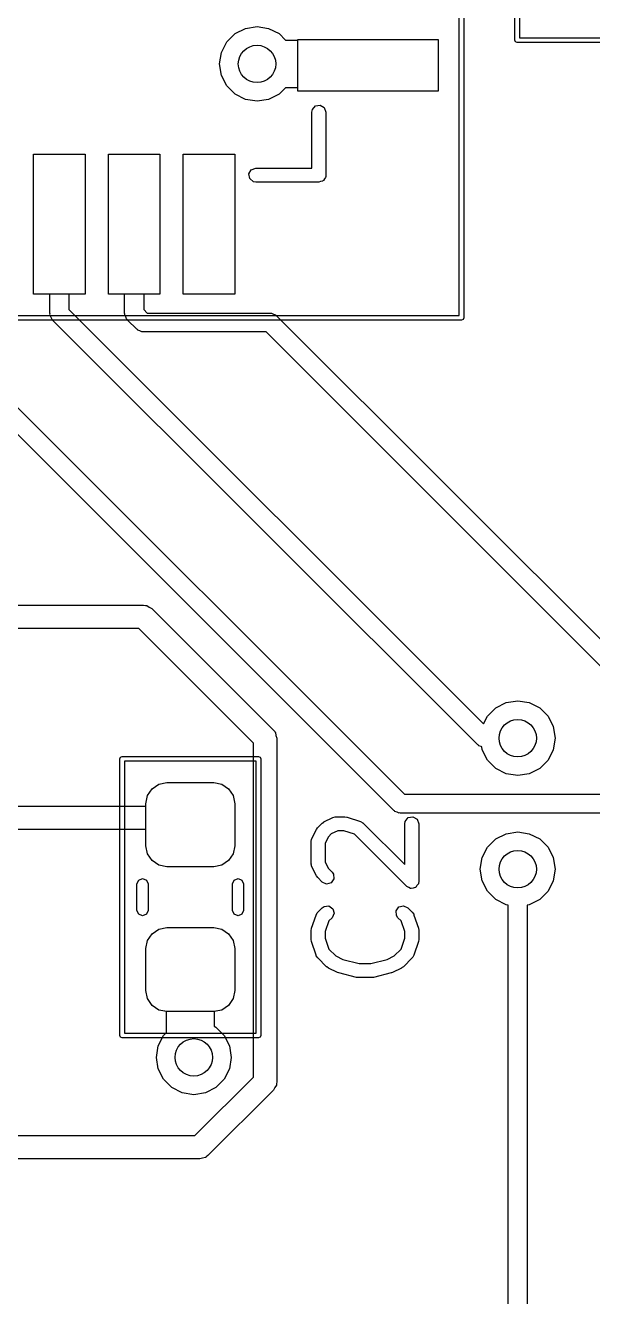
# Model space of a CAD drawing. Extents: x 96 to 198, y -147 to -47.
# Drawn here: x 141.74 to 147.8, y -133.27 to -119.67 of the extents above; entities that cross this region are included whole.
import ezdxf

# ---------------------------------------------------------------- set-up
doc = ezdxf.new("R2010")
doc.units = 0
doc.layers.add('BLACK', color=7, linetype='CONTINUOUS')

msp = doc.modelspace()

# ---------------------------------------------------------------- linework, layer by layer
at = {"layer": 'BLACK', "linetype": 'CONTINUOUS'}
for p, q in [((146.375, -122.775), (146.375, -109.425)), ((146.425, -109.4), (146.425, -122.8)), ((146.97, -119.83), (146.97, -118.37)), ((147.02, -118.395), (147.02, -119.805)), ((143.89, -119.85), (143.978, -119.761)), ((143.978, -119.761), (144.09, -119.705)), ((144.09, -119.705), (144.213, -119.685)), ((144.213, -119.685), (144.337, -119.705)), ((144.337, -119.705), (144.449, -119.761)), ((144.449, -119.761), (144.518, -119.831)), ((147.02, -119.805), (149.93, -119.805)), ((143.833, -119.961), (143.89, -119.85)), ((144.518, -119.831), (144.65, -119.831)), ((144.65, -119.831), (144.65, -119.825)), ((144.65, -119.825), (146.15, -119.825)), ((144.65, -120.375), (144.65, -119.825)), ((144.65, -119.825), (146.15, -119.825)), ((144.65, -120.375), (144.65, -119.825)), ((144.65, -119.825), (146.15, -119.825)), ((146.15, -119.825), (146.15, -120.375)), ((146.15, -119.825), (146.15, -120.375)), ((146.15, -119.825), (146.15, -120.375)), ((146.977, -119.848), (146.97, -119.83)), ((146.995, -119.855), (146.977, -119.848)), ((149.955, -119.855), (146.995, -119.855)), ((143.813, -120.085), (143.833, -119.961)), ((143.833, -120.209), (143.813, -120.085)), ((143.89, -120.32), (143.833, -120.209)), ((143.978, -120.409), (143.89, -120.32)), ((144.518, -120.339), (144.449, -120.409)), ((144.65, -120.339), (144.518, -120.339)), ((144.65, -120.375), (144.65, -120.339)), ((144.09, -120.466), (143.978, -120.409)), ((144.213, -120.485), (144.09, -120.466)), ((144.337, -120.466), (144.213, -120.485)), ((144.449, -120.409), (144.337, -120.466)), ((146.15, -120.375), (144.65, -120.375)), ((146.15, -120.375), (144.65, -120.375)), ((146.15, -120.375), (144.65, -120.375)), ((144.8, -120.6), (144.805, -120.574)), ((144.8, -121.2), (144.8, -120.6)), ((144.805, -120.574), (144.838, -120.535)), ((144.838, -120.535), (144.888, -120.526)), ((144.888, -120.526), (144.932, -120.552)), ((144.932, -120.552), (144.95, -120.6)), ((144.95, -120.6), (144.95, -121.275)), ((141.825, -122.55), (141.825, -121.05)), ((141.825, -121.05), (142.375, -121.05)), ((141.825, -122.55), (141.825, -121.05)), ((141.825, -121.05), (142.375, -121.05)), ((141.825, -122.55), (141.825, -121.05)), ((141.825, -121.05), (142.375, -121.05)), ((142.375, -121.05), (142.375, -122.55)), ((142.375, -121.05), (142.375, -122.55)), ((142.375, -121.05), (142.375, -122.55)), ((142.625, -122.55), (142.625, -121.05)), ((142.625, -121.05), (143.175, -121.05)), ((142.625, -122.55), (142.625, -121.05)), ((142.625, -121.05), (143.175, -121.05)), ((142.625, -122.55), (142.625, -121.05)), ((142.625, -121.05), (143.175, -121.05)), ((143.175, -121.05), (143.175, -122.55)), ((143.175, -121.05), (143.175, -122.55)), ((143.175, -121.05), (143.175, -122.55)), ((143.425, -122.55), (143.425, -121.05)), ((143.425, -121.05), (143.975, -121.05)), ((143.425, -122.55), (143.425, -121.05)), ((143.425, -121.05), (143.975, -121.05)), ((143.425, -122.55), (143.425, -121.05)), ((143.425, -121.05), (143.975, -121.05)), ((143.975, -121.05), (143.975, -122.55)), ((143.975, -121.05), (143.975, -122.55)), ((143.975, -121.05), (143.975, -122.55)), ((144.126, -121.262), (144.152, -121.218)), ((144.135, -121.312), (144.126, -121.262)), ((144.174, -121.345), (144.135, -121.312)), ((144.152, -121.218), (144.2, -121.2)), ((144.2, -121.2), (144.8, -121.2)), ((144.933, -121.316), (144.923, -121.332)), ((144.945, -121.301), (144.933, -121.316)), ((144.947, -121.291), (144.945, -121.301)), ((144.949, -121.288), (144.947, -121.291)), ((144.95, -121.275), (144.948, -121.285)), ((144.948, -121.285), (144.949, -121.288)), ((144.2, -121.35), (144.174, -121.345)), ((144.875, -121.35), (144.2, -121.35)), ((144.893, -121.343), (144.875, -121.35)), ((144.912, -121.34), (144.893, -121.343)), ((144.917, -121.335), (144.912, -121.34)), ((144.923, -121.332), (144.917, -121.335)), ((141.998, -122.55), (141.825, -122.55)), ((142.375, -122.55), (141.825, -122.55)), ((142.375, -122.55), (141.825, -122.55)), ((141.998, -122.753), (141.998, -122.55)), ((142.375, -122.55), (142.202, -122.55)), ((142.202, -122.55), (142.202, -122.711)), ((142.798, -122.55), (142.625, -122.55)), ((143.175, -122.55), (142.625, -122.55)), ((143.175, -122.55), (142.625, -122.55)), ((142.798, -122.753), (142.798, -122.55)), ((143.175, -122.55), (143.002, -122.55)), ((143.002, -122.55), (143.002, -122.711)), ((143.975, -122.55), (143.425, -122.55)), ((143.975, -122.55), (143.425, -122.55)), ((143.975, -122.55), (143.425, -122.55)), ((133.025, -122.775), (146.375, -122.775)), ((140.602, -122.711), (145.789, -127.898)), ((142.001, -122.761), (141.998, -122.753)), ((142, -122.769), (142.001, -122.761)), ((142.01, -122.79), (142, -122.769)), ((142.018, -122.813), (142.01, -122.79)), ((142.202, -122.711), (146.635, -127.145)), ((142.801, -122.761), (142.798, -122.753)), ((142.8, -122.769), (142.801, -122.761)), ((142.81, -122.79), (142.8, -122.769)), ((142.818, -122.813), (142.81, -122.79)), ((143.002, -122.711), (143.04, -122.75)), ((143.04, -122.75), (144.352, -122.75)), ((144.352, -122.75), (144.359, -122.753)), ((144.359, -122.753), (144.367, -122.751)), ((144.367, -122.751), (144.389, -122.762)), ((144.389, -122.762), (144.411, -122.769)), ((144.411, -122.769), (144.416, -122.776)), ((144.416, -122.776), (144.423, -122.78)), ((144.423, -122.78), (148.542, -126.898)), ((146.425, -122.8), (146.418, -122.818)), ((146.4, -122.825), (133, -122.825)), ((145.675, -128.072), (140.428, -122.825)), ((142.024, -122.818), (142.018, -122.813)), ((142.028, -122.825), (142.024, -122.818)), ((146.574, -127.371), (142.028, -122.825)), ((142.824, -122.818), (142.818, -122.813)), ((142.828, -122.825), (142.824, -122.818)), ((142.927, -122.923), (142.828, -122.825)), ((142.934, -122.927), (142.927, -122.923)), ((142.939, -122.934), (142.934, -122.927)), ((142.961, -122.941), (142.939, -122.934)), ((142.983, -122.952), (142.961, -122.941)), ((146.418, -122.818), (146.4, -122.825)), ((142.991, -122.951), (142.983, -122.952)), ((142.998, -122.953), (142.991, -122.951)), ((144.31, -122.953), (142.998, -122.953)), ((148.428, -127.072), (144.31, -122.953)), ((140.88, -125.875), (143, -125.875)), ((143, -125.875), (143.022, -125.878)), ((143.022, -125.878), (143.027, -125.878)), ((143.027, -125.878), (143.029, -125.879)), ((143.029, -125.879), (143.035, -125.88)), ((143.035, -125.88), (143.061, -125.897)), ((143.061, -125.897), (143.088, -125.912)), ((143.088, -125.912), (144.388, -127.212)), ((142.948, -126.125), (140.88, -126.125)), ((144.175, -127.352), (142.948, -126.125)), ((146.676, -127.064), (146.765, -126.975)), ((146.765, -126.975), (146.876, -126.918)), ((146.876, -126.918), (147, -126.899)), ((147, -126.899), (147.124, -126.918)), ((147.124, -126.918), (147.235, -126.975)), ((147.235, -126.975), (147.324, -127.064)), ((146.635, -127.145), (146.676, -127.064)), ((147.324, -127.064), (147.38, -127.175)), ((144.388, -127.212), (144.402, -127.229)), ((144.402, -127.229), (144.405, -127.232)), ((144.405, -127.232), (144.406, -127.235)), ((144.406, -127.235), (144.41, -127.24)), ((144.41, -127.24), (144.416, -127.27)), ((144.416, -127.27), (144.425, -127.3)), ((144.425, -127.3), (144.425, -130.977)), ((147.38, -127.175), (147.4, -127.299)), ((147.4, -127.299), (147.38, -127.423)), ((144.175, -130.925), (144.175, -127.352)), ((146.581, -127.374), (146.574, -127.371)), ((146.586, -127.381), (146.581, -127.374)), ((146.609, -127.388), (146.586, -127.381)), ((146.615, -127.392), (146.609, -127.388)), ((146.62, -127.423), (146.615, -127.392)), ((146.676, -127.534), (146.62, -127.423)), ((147.38, -127.423), (147.324, -127.534)), ((142.745, -127.52), (142.752, -127.502)), ((142.745, -130.48), (142.745, -127.52)), ((142.752, -127.502), (142.77, -127.495)), ((142.77, -127.495), (144.23, -127.495)), ((142.795, -127.545), (142.795, -130.455)), ((144.205, -127.545), (142.795, -127.545)), ((144.205, -130.455), (144.205, -127.545)), ((144.23, -127.495), (144.248, -127.502)), ((144.248, -127.502), (144.255, -127.52)), ((144.255, -127.52), (144.255, -130.48)), ((146.765, -127.623), (146.676, -127.534)), ((147.324, -127.534), (147.235, -127.623)), ((146.876, -127.679), (146.765, -127.623)), ((147, -127.699), (146.876, -127.679)), ((147.124, -127.679), (147, -127.699)), ((147.235, -127.623), (147.124, -127.679)), ((143.042, -127.914), (143.091, -127.841)), ((143.042, -127.914), (143.091, -127.841)), ((143.042, -127.914), (143.091, -127.841)), ((143.091, -127.841), (143.164, -127.792)), ((143.091, -127.841), (143.164, -127.792)), ((143.091, -127.841), (143.164, -127.792)), ((143.164, -127.792), (143.25, -127.775)), ((143.164, -127.792), (143.25, -127.775)), ((143.164, -127.792), (143.25, -127.775)), ((143.25, -127.775), (143.75, -127.775)), ((143.25, -127.775), (143.75, -127.775)), ((143.25, -127.775), (143.75, -127.775)), ((143.75, -127.775), (143.836, -127.792)), ((143.75, -127.775), (143.836, -127.792)), ((143.75, -127.775), (143.836, -127.792)), ((143.836, -127.792), (143.909, -127.841)), ((143.836, -127.792), (143.909, -127.841)), ((143.836, -127.792), (143.909, -127.841)), ((143.909, -127.841), (143.958, -127.914)), ((143.909, -127.841), (143.958, -127.914)), ((143.909, -127.841), (143.958, -127.914)), ((143.025, -128), (143.042, -127.914)), ((143.025, -128), (143.042, -127.914)), ((143.025, -128), (143.042, -127.914)), ((143.958, -127.914), (143.975, -128)), ((143.958, -127.914), (143.975, -128)), ((143.958, -127.914), (143.975, -128)), ((145.789, -127.898), (166.398, -127.898)), ((141.3, -128.025), (143.025, -128.025)), ((143.025, -128.025), (143.025, -128)), ((143.025, -128.45), (143.025, -128)), ((143.025, -128.45), (143.025, -128)), ((143.975, -128), (143.975, -128.45)), ((143.975, -128), (143.975, -128.45)), ((143.975, -128), (143.975, -128.45)), ((145.682, -128.076), (145.675, -128.072)), ((145.687, -128.082), (145.682, -128.076)), ((145.71, -128.09), (145.687, -128.082)), ((145.731, -128.1), (145.71, -128.09)), ((145.739, -128.099), (145.731, -128.1)), ((145.747, -128.102), (145.739, -128.099)), ((166.5, -128.102), (145.747, -128.102)), ((144.862, -128.256), (144.91, -128.209)), ((144.91, -128.209), (144.928, -128.196)), ((144.928, -128.196), (144.929, -128.195)), ((144.929, -128.195), (145.024, -128.147)), ((145.024, -128.147), (145.049, -128.14)), ((145.049, -128.14), (145.054, -128.141)), ((145.054, -128.141), (145.058, -128.139)), ((145.058, -128.139), (145.153, -128.139)), ((145.153, -128.139), (145.175, -128.143)), ((145.175, -128.143), (145.177, -128.143)), ((145.177, -128.143), (145.32, -128.191)), ((145.32, -128.191), (145.343, -128.203)), ((145.343, -128.203), (145.345, -128.207)), ((145.345, -128.207), (145.349, -128.209)), ((145.349, -128.209), (145.792, -128.652)), ((145.792, -128.214), (145.797, -128.189)), ((145.792, -128.652), (145.792, -128.214)), ((145.797, -128.189), (145.83, -128.149)), ((145.83, -128.149), (145.88, -128.14)), ((145.88, -128.14), (145.925, -128.166)), ((145.925, -128.166), (145.942, -128.214)), ((145.942, -128.214), (145.942, -128.833)), ((143.025, -128.275), (141.3, -128.275)), ((143.025, -128.45), (143.025, -128.275)), ((144.792, -128.405), (144.797, -128.379)), ((144.797, -128.379), (144.8, -128.376)), ((144.8, -128.371), (144.848, -128.276)), ((144.8, -128.376), (144.8, -128.371)), ((144.848, -128.276), (144.861, -128.258)), ((144.861, -128.258), (144.862, -128.256)), ((144.977, -128.354), (144.942, -128.422)), ((145.007, -128.324), (144.977, -128.354)), ((145.076, -128.289), (145.007, -128.324)), ((145.141, -128.289), (145.076, -128.289)), ((145.255, -128.327), (145.141, -128.289)), ((145.814, -128.886), (145.255, -128.327)), ((146.676, -128.466), (146.765, -128.377)), ((146.765, -128.377), (146.876, -128.321)), ((146.876, -128.321), (147, -128.301)), ((147, -128.301), (147.124, -128.321)), ((147.124, -128.321), (147.235, -128.377)), ((147.235, -128.377), (147.324, -128.466)), ((143.042, -128.536), (143.025, -128.45)), ((143.042, -128.536), (143.025, -128.45)), ((143.042, -128.536), (143.025, -128.45)), ((143.975, -128.45), (143.958, -128.536)), ((143.975, -128.45), (143.958, -128.536)), ((143.975, -128.45), (143.958, -128.536)), ((144.792, -128.643), (144.792, -128.405)), ((144.942, -128.422), (144.942, -128.625)), ((146.62, -128.577), (146.676, -128.466)), ((147.324, -128.466), (147.38, -128.577)), ((143.091, -128.609), (143.042, -128.536)), ((143.091, -128.609), (143.042, -128.536)), ((143.091, -128.609), (143.042, -128.536)), ((143.164, -128.658), (143.091, -128.609)), ((143.164, -128.658), (143.091, -128.609)), ((143.164, -128.658), (143.091, -128.609)), ((143.25, -128.675), (143.164, -128.658)), ((143.25, -128.675), (143.164, -128.658)), ((143.25, -128.675), (143.164, -128.658)), ((143.836, -128.658), (143.75, -128.675)), ((143.836, -128.658), (143.75, -128.675)), ((143.836, -128.658), (143.75, -128.675)), ((143.909, -128.609), (143.836, -128.658)), ((143.909, -128.609), (143.836, -128.658)), ((143.909, -128.609), (143.836, -128.658)), ((143.958, -128.536), (143.909, -128.609)), ((143.958, -128.536), (143.909, -128.609)), ((143.958, -128.536), (143.909, -128.609)), ((144.794, -128.647), (144.792, -128.643)), ((144.793, -128.651), (144.794, -128.647)), ((144.8, -128.676), (144.793, -128.651)), ((144.942, -128.625), (144.977, -128.694)), ((146.6, -128.701), (146.62, -128.577)), ((147.38, -128.577), (147.4, -128.701)), ((143.75, -128.675), (143.25, -128.675)), ((143.75, -128.675), (143.25, -128.675)), ((143.75, -128.675), (143.25, -128.675)), ((144.848, -128.772), (144.8, -128.676)), ((144.849, -128.773), (144.848, -128.772)), ((144.862, -128.791), (144.849, -128.773)), ((144.91, -128.839), (144.862, -128.791)), ((144.977, -128.694), (145.016, -128.733)), ((145.016, -128.733), (145.031, -128.754)), ((145.031, -128.754), (145.035, -128.805)), ((146.62, -128.825), (146.6, -128.701)), ((147.4, -128.701), (147.38, -128.825)), ((142.93, -128.859), (142.948, -128.817)), ((142.93, -129.141), (142.93, -128.859)), ((142.948, -128.817), (142.99, -128.799)), ((142.99, -128.799), (143.032, -128.817)), ((143.032, -128.817), (143.05, -128.859)), ((143.05, -128.859), (143.05, -129.141)), ((143.95, -128.859), (143.968, -128.817)), ((143.95, -129.141), (143.95, -128.859)), ((143.968, -128.817), (144.01, -128.799)), ((144.01, -128.799), (144.052, -128.817)), ((144.052, -128.817), (144.07, -128.859)), ((144.07, -128.859), (144.07, -129.141)), ((144.956, -128.86), (144.91, -128.839)), ((145.006, -128.847), (144.956, -128.86)), ((145.035, -128.805), (145.006, -128.847)), ((145.835, -128.896), (145.814, -128.886)), ((145.854, -128.907), (145.835, -128.896)), ((145.858, -128.907), (145.854, -128.907)), ((145.861, -128.908), (145.858, -128.907)), ((145.883, -128.902), (145.861, -128.908)), ((145.905, -128.898), (145.883, -128.902)), ((145.907, -128.896), (145.905, -128.898)), ((145.91, -128.895), (145.907, -128.896)), ((145.923, -128.876), (145.91, -128.895)), ((145.938, -128.859), (145.923, -128.876)), ((145.939, -128.854), (145.938, -128.859)), ((145.94, -128.853), (145.939, -128.854)), ((145.942, -128.833), (145.94, -128.849)), ((145.94, -128.849), (145.94, -128.853)), ((146.676, -128.936), (146.62, -128.825)), ((147.38, -128.825), (147.324, -128.936)), ((146.765, -129.025), (146.676, -128.936)), ((146.876, -129.082), (146.765, -129.025)), ((147.235, -129.025), (147.124, -129.082)), ((147.324, -128.936), (147.235, -129.025)), ((142.948, -129.183), (142.93, -129.141)), ((142.99, -129.201), (142.948, -129.183)), ((143.032, -129.183), (142.99, -129.201)), ((143.05, -129.141), (143.032, -129.183)), ((143.968, -129.183), (143.95, -129.141)), ((144.01, -129.201), (143.968, -129.183)), ((144.052, -129.183), (144.01, -129.201)), ((144.07, -129.141), (144.052, -129.183)), ((144.796, -129.333), (144.844, -129.191)), ((144.844, -129.191), (144.856, -129.168)), ((144.856, -129.168), (144.86, -129.165)), ((144.86, -129.165), (144.862, -129.161)), ((144.862, -129.161), (144.91, -129.114)), ((144.91, -129.114), (144.931, -129.099)), ((144.931, -129.099), (144.982, -129.094)), ((144.982, -129.094), (145.024, -129.124)), ((145.037, -129.173), (145.016, -129.22)), ((145.024, -129.124), (145.037, -129.173)), ((145.7, -129.147), (145.729, -129.105)), ((145.704, -129.198), (145.7, -129.147)), ((145.719, -129.22), (145.704, -129.198)), ((145.729, -129.105), (145.779, -129.092)), ((145.779, -129.092), (145.825, -129.114)), ((145.825, -129.114), (145.873, -129.161)), ((145.873, -129.161), (145.888, -129.183)), ((145.888, -129.183), (145.888, -129.187)), ((145.888, -129.187), (145.891, -129.191)), ((145.891, -129.191), (145.939, -129.333)), ((146.898, -129.085), (146.876, -129.082)), ((146.898, -137.958), (146.898, -129.085)), ((147.124, -129.082), (147.102, -129.085)), ((147.102, -129.085), (147.102, -138)), ((143.164, -129.342), (143.25, -129.325)), ((143.164, -129.342), (143.25, -129.325)), ((143.164, -129.342), (143.25, -129.325)), ((143.25, -129.325), (143.75, -129.325)), ((143.25, -129.325), (143.75, -129.325)), ((143.25, -129.325), (143.75, -129.325)), ((143.75, -129.325), (143.836, -129.342)), ((143.75, -129.325), (143.836, -129.342)), ((143.75, -129.325), (143.836, -129.342)), ((144.792, -129.357), (144.796, -129.335)), ((144.796, -129.335), (144.796, -129.333)), ((144.981, -129.255), (144.942, -129.369)), ((145.016, -129.22), (144.981, -129.255)), ((145.754, -129.255), (145.719, -129.22)), ((145.792, -129.369), (145.754, -129.255)), ((145.939, -129.333), (145.942, -129.356)), ((143.025, -129.55), (143.042, -129.464)), ((143.025, -129.55), (143.042, -129.464)), ((143.025, -129.55), (143.042, -129.464)), ((143.042, -129.464), (143.091, -129.391)), ((143.042, -129.464), (143.091, -129.391)), ((143.042, -129.464), (143.091, -129.391)), ((143.091, -129.391), (143.164, -129.342)), ((143.091, -129.391), (143.164, -129.342)), ((143.091, -129.391), (143.164, -129.342)), ((143.836, -129.342), (143.909, -129.391)), ((143.836, -129.342), (143.909, -129.391)), ((143.836, -129.342), (143.909, -129.391)), ((143.909, -129.391), (143.958, -129.464)), ((143.909, -129.391), (143.958, -129.464)), ((143.909, -129.391), (143.958, -129.464)), ((143.958, -129.464), (143.975, -129.55)), ((143.958, -129.464), (143.975, -129.55)), ((143.958, -129.464), (143.975, -129.55)), ((144.792, -129.452), (144.792, -129.357)), ((144.793, -129.454), (144.792, -129.452)), ((144.796, -129.476), (144.793, -129.454)), ((144.844, -129.619), (144.796, -129.476)), ((144.942, -129.369), (144.942, -129.44)), ((144.942, -129.44), (144.981, -129.555)), ((145.754, -129.555), (145.792, -129.44)), ((145.792, -129.44), (145.792, -129.369)), ((145.939, -129.476), (145.891, -129.619)), ((145.942, -129.452), (145.938, -129.474)), ((145.938, -129.474), (145.939, -129.476)), ((145.942, -129.356), (145.942, -129.357)), ((145.942, -129.357), (145.942, -129.452)), ((143.025, -130), (143.025, -129.55)), ((143.025, -130), (143.025, -129.55)), ((143.025, -130), (143.025, -129.55)), ((143.975, -129.55), (143.975, -130)), ((143.975, -129.55), (143.975, -130)), ((143.975, -129.55), (143.975, -130)), ((144.981, -129.555), (145.055, -129.629)), ((145.68, -129.629), (145.754, -129.555)), ((144.847, -129.622), (144.844, -129.619)), ((144.847, -129.627), (144.847, -129.622)), ((144.862, -129.648), (144.847, -129.627)), ((144.957, -129.744), (144.862, -129.648)), ((144.959, -129.744), (144.957, -129.744)), ((144.977, -129.758), (144.959, -129.744)), ((145.055, -129.629), (145.132, -129.667)), ((145.132, -129.667), (145.305, -129.711)), ((145.305, -129.711), (145.43, -129.711)), ((145.43, -129.711), (145.603, -129.667)), ((145.603, -129.667), (145.68, -129.629)), ((145.778, -129.744), (145.759, -129.756)), ((145.873, -129.648), (145.778, -129.744)), ((145.875, -129.644), (145.873, -129.648)), ((145.879, -129.642), (145.875, -129.644)), ((145.891, -129.619), (145.879, -129.642)), ((145.072, -129.805), (144.977, -129.758)), ((145.075, -129.806), (145.072, -129.805)), ((145.087, -129.811), (145.075, -129.806)), ((145.278, -129.858), (145.087, -129.811)), ((145.281, -129.858), (145.278, -129.858)), ((145.296, -129.861), (145.281, -129.858)), ((145.439, -129.861), (145.296, -129.861)), ((145.442, -129.86), (145.439, -129.861)), ((145.457, -129.858), (145.442, -129.86)), ((145.647, -129.811), (145.457, -129.858)), ((145.65, -129.809), (145.647, -129.811)), ((145.663, -129.805), (145.65, -129.809)), ((145.758, -129.758), (145.663, -129.805)), ((145.759, -129.756), (145.758, -129.758)), ((143.042, -130.086), (143.025, -130)), ((143.042, -130.086), (143.025, -130)), ((143.042, -130.086), (143.025, -130)), ((143.975, -130), (143.958, -130.086)), ((143.975, -130), (143.958, -130.086)), ((143.975, -130), (143.958, -130.086)), ((143.091, -130.159), (143.042, -130.086)), ((143.091, -130.159), (143.042, -130.086)), ((143.091, -130.159), (143.042, -130.086)), ((143.958, -130.086), (143.909, -130.159)), ((143.958, -130.086), (143.909, -130.159)), ((143.958, -130.086), (143.909, -130.159)), ((143.164, -130.208), (143.091, -130.159)), ((143.164, -130.208), (143.091, -130.159)), ((143.164, -130.208), (143.091, -130.159)), ((143.246, -130.224), (143.164, -130.208)), ((143.25, -130.225), (143.164, -130.208)), ((143.25, -130.225), (143.164, -130.208)), ((143.246, -130.447), (143.246, -130.224)), ((143.75, -130.225), (143.25, -130.225)), ((143.75, -130.225), (143.25, -130.225)), ((143.836, -130.208), (143.75, -130.225)), ((143.836, -130.208), (143.75, -130.225)), ((143.836, -130.208), (143.754, -130.224)), ((143.754, -130.224), (143.754, -130.381)), ((143.909, -130.159), (143.836, -130.208)), ((143.909, -130.159), (143.836, -130.208)), ((143.909, -130.159), (143.836, -130.208)), ((143.754, -130.381), (143.773, -130.39)), ((143.773, -130.39), (143.861, -130.479)), ((142.752, -130.498), (142.745, -130.48)), ((142.77, -130.505), (142.752, -130.498)), ((144.23, -130.505), (142.77, -130.505)), ((142.795, -130.455), (144.205, -130.455)), ((143.157, -130.59), (143.214, -130.479)), ((143.214, -130.479), (143.246, -130.447)), ((143.861, -130.479), (143.918, -130.59)), ((144.248, -130.498), (144.23, -130.505)), ((144.255, -130.48), (144.248, -130.498)), ((143.137, -130.714), (143.157, -130.59)), ((143.918, -130.59), (143.937, -130.714)), ((143.157, -130.838), (143.137, -130.714)), ((143.937, -130.714), (143.918, -130.838)), ((143.214, -130.949), (143.157, -130.838)), ((143.302, -131.038), (143.214, -130.949)), ((143.549, -131.551), (144.175, -130.925)), ((143.861, -130.949), (143.773, -131.038)), ((143.918, -130.838), (143.861, -130.949)), ((143.414, -131.094), (143.302, -131.038)), ((143.537, -131.114), (143.414, -131.094)), ((143.661, -131.094), (143.537, -131.114)), ((143.773, -131.038), (143.661, -131.094)), ((144.388, -131.065), (143.689, -131.765)), ((144.403, -131.038), (144.388, -131.065)), ((144.42, -131.012), (144.403, -131.038)), ((144.421, -131.006), (144.42, -131.012)), ((144.422, -131.003), (144.421, -131.006)), ((144.425, -130.977), (144.422, -130.999)), ((144.422, -130.999), (144.422, -131.003)), ((140.278, -131.551), (143.549, -131.551)), ((143.661, -131.786), (143.63, -131.792)), ((143.666, -131.782), (143.661, -131.786)), ((143.668, -131.781), (143.666, -131.782)), ((143.671, -131.778), (143.668, -131.781)), ((143.689, -131.765), (143.671, -131.778)), ((143.601, -131.801), (140.226, -131.801)), ((143.63, -131.792), (143.601, -131.801))]:
    msp.add_line(p, q, dxfattribs=at)
at = {"layer": 'BLACK'}
for centre in [(144.213, -120.085), (147, -127.299), (147, -128.701), (143.537, -130.714)]:
    msp.add_circle(centre, 0.2, dxfattribs=at)

doc.saveas('drawing.dxf')
